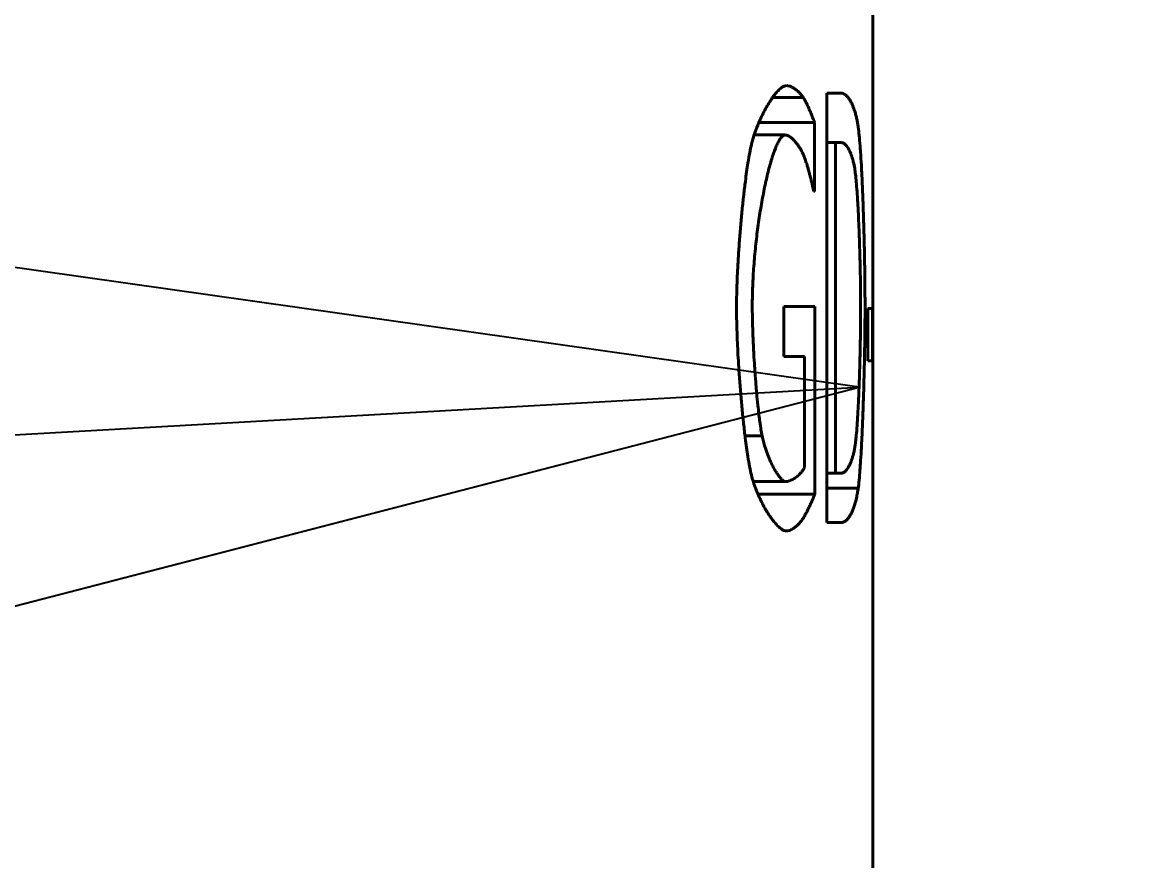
# Model space of a CAD drawing. Header units: millimetres. Extents: x 0 to 51860, y 0 to 5940.
# Drawn here: x 2555.67 to 2571.18, y 1726.74 to 1738.46 of the extents above; entities that cross this region are included whole.
import ezdxf

# ---------------------------------------------------------------- set-up
doc = ezdxf.new("R2010")
doc.units = ezdxf.units.MM
doc.header["$LTSCALE"] = 10
for name, color, linetype, lineweight in [('가시적인 것(ISO)', 3, 'Continuous', 40), ('기호(ISO)', 5, 'Continuous', 25), ('치수(ISO)', 2, 'Continuous', 25)]:
    doc.layers.add(name, color=color, linetype=linetype, lineweight=lineweight)
doc.styles.add('치수 텍스트_PSTEK_POSCO', font='isocp.shx')
doc.dimstyles.new('치수_PSTEK_POSCO', dxfattribs={"dimscale": 10, "dimtxt": 3.5, "dimasz": 2.5, "dimexe": 2, "dimexo": 2.5, "dimgap": 1, "dimtad": 1, "dimrnd": 1e-08, "dimdsep": 46, "dimtxsty": '치수 텍스트_PSTEK_POSCO', "dimcen": 0.09, "dimdle": 10, "dimclrd": 7, "dimclre": 7, "dimclrt": 2, "dimadec": 1, "dimazin": 2, "dimtfac": 1, "dimtmove": 0, "dimatfit": 3, "dimfxl": 0, "dimtolj": 1, "dimlwd": -1, "dimlwe": -1, "dimarcsym": 0})

# ---------------------------------------------------------------- blocks, each defined once
blk = doc.blocks.new('품번기호6')
at = {"layer": '기호(ISO)', "color": 7}
for p, q in [((256.736, 173.3354), (254.2118, 173.694)), ((254.2399, 173.1948), (256.736, 173.3354)), ((254.268, 172.6956), (256.736, 173.3354))]:
    blk.add_line(p, q, dxfattribs=at)
at = {"layer": '기호(ISO)', "color": 7, "flags": 128}
blk.add_lwpolyline([(254.2681, 172.6956), (256.736, 173.3354)], dxfattribs=at)
at = {"layer": '기호(ISO)', "color": 7}
blk.add_solid([(254.2681, 172.6956), (256.736, 173.3354), (254.2118, 173.694), (254.2681, 172.6956)], dxfattribs=at)
blk = doc.blocks.new('*D38')
at = {"layer": 'Defpoints', "color": 0}
for p in [(3319.031, 1812.006), (2349.031, 1803.006), (3319.031, 1569.51)]:
    blk.add_point(p, dxfattribs=at)
at = {"layer": '치수(ISO)', "color": 7}
for p, q in [((3319.031, 1787.006), (3319.031, 1549.51)), ((2349.031, 1778.006), (2349.031, 1549.51)), ((2374.031, 1569.51), (3294.031, 1569.51))]:
    blk.add_line(p, q, dxfattribs=at)
for points in [[(2374.031, 1573.677), (2374.031, 1565.344), (2349.031, 1569.51)], [(3294.031, 1573.677), (3294.031, 1565.344), (3319.031, 1569.51)]]:
    blk.add_solid(points, dxfattribs=at)
at = {"layer": '치수(ISO)', "color": 2, "insert": (2801.792, 1597.01), "char_height": 35, "attachment_point": 4, "style": '치수 텍스트_PSTEK_POSCO'}
blk.add_mtext('\\A1;970', dxfattribs=at)

msp = doc.modelspace()

# ---------------------------------------------------------------- linework, layer by layer
at = {"layer": '가시적인 것(ISO)'}
for p, q in [((2567.5511, 1726.11), (2567.5511, 1745.7463)), ((2567.1108, 1737.4635), (2566.912, 1737.4635)), ((2566.912, 1731.4635), (2566.912, 1737.4635)), ((2566.1533, 1737.4052), (2566.5791, 1737.4052)), ((2565.9608, 1737.0551), (2566.7386, 1737.0551)), ((2566.7386, 1737.0551), (2566.7386, 1736.0924)), ((2565.8946, 1736.8801), (2566.329, 1736.8801)), ((2566.912, 1736.7731), (2567.0325, 1736.7731)), ((2567.0325, 1736.7731), (2567.1159, 1736.7731)), ((2567.0325, 1736.7731), (2567.0325, 1732.154)), ((2566.7263, 1736.0924), (2566.7386, 1736.0924)), ((2566.7429, 1734.483), (2566.3076, 1734.483)), ((2566.3076, 1733.7828), (2566.3076, 1734.483)), ((2566.7429, 1734.483), (2566.7429, 1731.8622)), ((2567.5495, 1734.4538), (2567.4801, 1734.4538)), ((2567.4801, 1733.7245), (2567.4801, 1734.4538)), ((2567.5495, 1734.4538), (2567.5495, 1733.7245)), ((2566.3076, 1733.7828), (2566.5962, 1733.7828)), ((2566.5962, 1732.2318), (2566.5962, 1733.7828)), ((2567.4801, 1733.7245), (2567.5495, 1733.7245)), ((2565.7675, 1732.6742), (2566.0067, 1732.6742)), ((2565.8821, 1732.0373), (2566.3418, 1732.0373)), ((2566.912, 1732.154), (2567.0325, 1732.154)), ((2567.1159, 1732.154), (2567.0325, 1732.154)), ((2565.947, 1731.8622), (2566.7429, 1731.8622)), ((2566.912, 1731.9449), (2567.3481, 1731.9449)), ((2566.912, 1731.4635), (2567.1127, 1731.4635))]:
    msp.add_line(p, q, dxfattribs=at)
for points, knots in [([(2565.8574, 1736.7488), (2565.8653, 1736.7816), (2565.8743, 1736.8147), (2565.8844, 1736.8477), (2565.8945, 1736.8807), (2565.9056, 1736.9137), (2565.9176, 1736.9464), (2565.9355, 1736.9955), (2565.9554, 1737.0438), (2565.9765, 1737.0906), (2565.9835, 1737.1062), (2565.9907, 1737.1216), (2565.9979, 1737.1369), (2566.0125, 1737.1673), (2566.0275, 1737.1969), (2566.0428, 1737.2254), (2566.0504, 1737.2397), (2566.0582, 1737.2536), (2566.0659, 1737.2673), (2566.0814, 1737.2946), (2566.0971, 1737.3207), (2566.1129, 1737.3453), (2566.1207, 1737.3576), (2566.1286, 1737.3696), (2566.1365, 1737.3811), (2566.1522, 1737.4041), (2566.1678, 1737.4255), (2566.1832, 1737.445), (2566.1909, 1737.4547), (2566.1986, 1737.464), (2566.2062, 1737.4728), (2566.2214, 1737.4903), (2566.2363, 1737.5058), (2566.2507, 1737.519), (2566.2579, 1737.5256), (2566.2651, 1737.5316), (2566.2721, 1737.537), (2566.2861, 1737.5478), (2566.2996, 1737.5562), (2566.3125, 1737.5619), (2566.3254, 1737.5675), (2566.3376, 1737.5705), (2566.3492, 1737.5705)], [0, 0, 0, 0, 0.0833333, 0.0833333, 0.0833333, 0.1666667, 0.1666667, 0.1666667, 0.2916667, 0.2916667, 0.2916667, 0.3333333, 0.3333333, 0.3333333, 0.4166667, 0.4166667, 0.4166667, 0.4583333, 0.4583333, 0.4583333, 0.5416667, 0.5416667, 0.5416667, 0.5833333, 0.5833333, 0.5833333, 0.6666667, 0.6666667, 0.6666667, 0.7083333, 0.7083333, 0.7083333, 0.7916667, 0.7916667, 0.7916667, 0.8333333, 0.8333333, 0.8333333, 0.9166667, 0.9166667, 0.9166667, 1, 1, 1, 1]), ([(2566.3492, 1737.5705), (2566.3603, 1737.5705), (2566.3728, 1737.5681), (2566.3861, 1737.5637), (2566.3894, 1737.5626), (2566.3928, 1737.5613), (2566.3963, 1737.56), (2566.4031, 1737.5573), (2566.4101, 1737.5541), (2566.4172, 1737.5506), (2566.4208, 1737.5488), (2566.4244, 1737.5469), (2566.428, 1737.5449), (2566.4352, 1737.541), (2566.4424, 1737.5366), (2566.4497, 1737.532), (2566.4533, 1737.5296), (2566.4569, 1737.5272), (2566.4605, 1737.5247), (2566.4677, 1737.5197), (2566.4749, 1737.5144), (2566.482, 1737.5089), (2566.4855, 1737.5062), (2566.489, 1737.5033), (2566.4925, 1737.5005), (2566.4995, 1737.4947), (2566.5063, 1737.4887), (2566.5129, 1737.4826), (2566.5162, 1737.4796), (2566.5195, 1737.4765), (2566.5227, 1737.4733), (2566.5323, 1737.4639), (2566.5414, 1737.4542), (2566.5498, 1737.4444), (2566.561, 1737.4314), (2566.5709, 1737.4182), (2566.5791, 1737.4052)], [0, 0, 0, 0, 0.1666667, 0.1666667, 0.1666667, 0.2083333, 0.2083333, 0.2083333, 0.2916667, 0.2916667, 0.2916667, 0.3333333, 0.3333333, 0.3333333, 0.4166667, 0.4166667, 0.4166667, 0.4583333, 0.4583333, 0.4583333, 0.5416667, 0.5416667, 0.5416667, 0.5833333, 0.5833333, 0.5833333, 0.6666667, 0.6666667, 0.6666667, 0.7083333, 0.7083333, 0.7083333, 0.8333333, 0.8333333, 0.8333333, 1, 1, 1, 1]), ([(2567.1108, 1737.4635), (2567.1201, 1737.4635), (2567.1294, 1737.4618), (2567.1385, 1737.4584), (2567.1477, 1737.4551), (2567.1568, 1737.4501), (2567.1657, 1737.4438), (2567.1701, 1737.4406), (2567.1745, 1737.437), (2567.1789, 1737.4332), (2567.1876, 1737.4254), (2567.1962, 1737.4163), (2567.2045, 1737.406), (2567.2086, 1737.4009), (2567.2127, 1737.3954), (2567.2168, 1737.3897), (2567.2248, 1737.3783), (2567.2327, 1737.3657), (2567.2402, 1737.3523), (2567.244, 1737.3455), (2567.2477, 1737.3385), (2567.2513, 1737.3313), (2567.2586, 1737.317), (2567.2655, 1737.3017), (2567.2721, 1737.2858), (2567.2821, 1737.2619), (2567.2913, 1737.2365), (2567.2997, 1737.21), (2567.3025, 1737.2012), (2567.3052, 1737.1922), (2567.3078, 1737.1832), (2567.3131, 1737.1651), (2567.3179, 1737.1467), (2567.3224, 1737.1281), (2567.3247, 1737.1188), (2567.3269, 1737.1094), (2567.3289, 1737.1), (2567.333, 1737.0812), (2567.3368, 1737.0623), (2567.3401, 1737.0434), (2567.3435, 1737.0245), (2567.3464, 1737.0057), (2567.349, 1736.987)], [0, 0, 0, 0, 0.0833333, 0.0833333, 0.0833333, 0.1666667, 0.1666667, 0.1666667, 0.2083333, 0.2083333, 0.2083333, 0.2916667, 0.2916667, 0.2916667, 0.3333333, 0.3333333, 0.3333333, 0.4166667, 0.4166667, 0.4166667, 0.4583333, 0.4583333, 0.4583333, 0.5416667, 0.5416667, 0.5416667, 0.6666667, 0.6666667, 0.6666667, 0.7083333, 0.7083333, 0.7083333, 0.7916667, 0.7916667, 0.7916667, 0.8333333, 0.8333333, 0.8333333, 0.9166667, 0.9166667, 0.9166667, 1, 1, 1, 1]), ([(2566.5791, 1737.4052), (2566.5858, 1737.3955), (2566.594, 1737.3814), (2566.6031, 1737.3644), (2566.6054, 1737.3601), (2566.6078, 1737.3557), (2566.6102, 1737.3511), (2566.615, 1737.3419), (2566.6199, 1737.332), (2566.625, 1737.3217), (2566.6276, 1737.3165), (2566.6302, 1737.3112), (2566.6328, 1737.3058), (2566.638, 1737.295), (2566.6432, 1737.2838), (2566.6485, 1737.2723), (2566.6512, 1737.2666), (2566.6538, 1737.2608), (2566.6565, 1737.255), (2566.6618, 1737.2434), (2566.667, 1737.2316), (2566.6722, 1737.2198), (2566.6748, 1737.2139), (2566.6773, 1737.208), (2566.6799, 1737.2022), (2566.6849, 1737.1904), (2566.6899, 1737.1788), (2566.6946, 1737.1675), (2566.697, 1737.1618), (2566.6993, 1737.1562), (2566.7016, 1737.1507), (2566.7084, 1737.1341), (2566.7147, 1737.1184), (2566.7204, 1737.104), (2566.7278, 1737.0848), (2566.7341, 1737.0681), (2566.7386, 1737.0551)], [0, 0, 0, 0, 0.1666667, 0.1666667, 0.1666667, 0.2083333, 0.2083333, 0.2083333, 0.2916667, 0.2916667, 0.2916667, 0.3333333, 0.3333333, 0.3333333, 0.4166667, 0.4166667, 0.4166667, 0.4583333, 0.4583333, 0.4583333, 0.5416667, 0.5416667, 0.5416667, 0.5833333, 0.5833333, 0.5833333, 0.6666667, 0.6666667, 0.6666667, 0.7083333, 0.7083333, 0.7083333, 0.8333333, 0.8333333, 0.8333333, 1, 1, 1, 1]), ([(2567.349, 1736.987), (2567.3533, 1736.955), (2567.3576, 1736.9169), (2567.3618, 1736.8733), (2567.366, 1736.8298), (2567.3702, 1736.7808), (2567.3742, 1736.7272), (2567.3762, 1736.7003), (2567.3782, 1736.6724), (2567.3802, 1736.6433), (2567.3841, 1736.5852), (2567.3879, 1736.5228), (2567.3916, 1736.4568), (2567.3934, 1736.4238), (2567.3952, 1736.39), (2567.397, 1736.3553), (2567.4005, 1736.286), (2567.4039, 1736.2135), (2567.4071, 1736.1385), (2567.4087, 1736.101), (2567.4102, 1736.0629), (2567.4117, 1736.0243), (2567.4147, 1735.9471), (2567.4176, 1735.8678), (2567.4202, 1735.7872), (2567.4215, 1735.7468), (2567.4228, 1735.7062), (2567.424, 1735.6653), (2567.4264, 1735.5835), (2567.4286, 1735.5008), (2567.4307, 1735.4178), (2567.4317, 1735.3763), (2567.4326, 1735.3348), (2567.4335, 1735.2933), (2567.4353, 1735.2102), (2567.4368, 1735.1274), (2567.4381, 1735.0454), (2567.4388, 1735.0044), (2567.4394, 1734.9636), (2567.4399, 1734.9232), (2567.441, 1734.8423), (2567.4418, 1734.7626), (2567.4424, 1734.6849), (2567.4429, 1734.6073), (2567.4432, 1734.5316), (2567.4432, 1734.4587)], [0, 0, 0, 0, 0.0833333, 0.0833333, 0.0833333, 0.1666667, 0.1666667, 0.1666667, 0.2083333, 0.2083333, 0.2083333, 0.2916667, 0.2916667, 0.2916667, 0.3333333, 0.3333333, 0.3333333, 0.4166667, 0.4166667, 0.4166667, 0.4583333, 0.4583333, 0.4583333, 0.5416667, 0.5416667, 0.5416667, 0.5833333, 0.5833333, 0.5833333, 0.6666667, 0.6666667, 0.6666667, 0.7083333, 0.7083333, 0.7083333, 0.7916667, 0.7916667, 0.7916667, 0.8333333, 0.8333333, 0.8333333, 0.9166667, 0.9166667, 0.9166667, 1, 1, 1, 1]), ([(2566.329, 1736.8801), (2566.3211, 1736.8801), (2566.3131, 1736.8778), (2566.305, 1736.8734), (2566.2969, 1736.869), (2566.2886, 1736.8624), (2566.2803, 1736.8538), (2566.2638, 1736.8366), (2566.2469, 1736.8112), (2566.2298, 1736.7785), (2566.2213, 1736.7622), (2566.2127, 1736.744), (2566.2042, 1736.7242), (2566.187, 1736.6844), (2566.1698, 1736.6378), (2566.1527, 1736.5853), (2566.1441, 1736.559), (2566.1356, 1736.5312), (2566.1271, 1736.5021), (2566.1102, 1736.4438), (2566.0935, 1736.3799), (2566.0772, 1736.3115), (2566.069, 1736.2772), (2566.0609, 1736.2418), (2566.053, 1736.2054), (2566.0372, 1736.1325), (2566.0218, 1736.0554), (2566.0072, 1735.975), (2565.9999, 1735.9347), (2565.9928, 1735.8937), (2565.9859, 1735.8519), (2565.9721, 1735.7684), (2565.9591, 1735.682), (2565.9471, 1735.5936), (2565.9412, 1735.5493), (2565.9355, 1735.5046), (2565.93, 1735.4595), (2565.9192, 1735.3693), (2565.9096, 1735.2776), (2565.9013, 1735.1851), (2565.8972, 1735.1389), (2565.8934, 1735.0925), (2565.89, 1735.046), (2565.8831, 1734.9531), (2565.8778, 1734.86), (2565.8742, 1734.7675), (2565.8706, 1734.6749), (2565.8687, 1734.5831), (2565.8687, 1734.4927)], [0, 0, 0, 0, 0.0416667, 0.0416667, 0.0416667, 0.0833333, 0.0833333, 0.0833333, 0.1666667, 0.1666667, 0.1666667, 0.2083333, 0.2083333, 0.2083333, 0.2916667, 0.2916667, 0.2916667, 0.3333333, 0.3333333, 0.3333333, 0.4166667, 0.4166667, 0.4166667, 0.4583333, 0.4583333, 0.4583333, 0.5416667, 0.5416667, 0.5416667, 0.5833333, 0.5833333, 0.5833333, 0.6666667, 0.6666667, 0.6666667, 0.7083333, 0.7083333, 0.7083333, 0.7916667, 0.7916667, 0.7916667, 0.8333333, 0.8333333, 0.8333333, 0.9166667, 0.9166667, 0.9166667, 1, 1, 1, 1]), ([(2566.5839, 1736.5981), (2566.576, 1736.6183), (2566.5659, 1736.6397), (2566.5543, 1736.6612), (2566.5514, 1736.6665), (2566.5483, 1736.6719), (2566.5452, 1736.6773), (2566.539, 1736.6881), (2566.5324, 1736.6988), (2566.5255, 1736.7094), (2566.5221, 1736.7147), (2566.5186, 1736.72), (2566.515, 1736.7252), (2566.5078, 1736.7356), (2566.5003, 1736.7459), (2566.4927, 1736.7558), (2566.4888, 1736.7608), (2566.485, 1736.7657), (2566.481, 1736.7705), (2566.4732, 1736.7801), (2566.4652, 1736.7894), (2566.4571, 1736.7981), (2566.4531, 1736.8025), (2566.449, 1736.8068), (2566.4449, 1736.8109), (2566.4368, 1736.8192), (2566.4285, 1736.8269), (2566.4204, 1736.834), (2566.4163, 1736.8375), (2566.4122, 1736.8409), (2566.4081, 1736.8441), (2566.4, 1736.8505), (2566.3919, 1736.8561), (2566.384, 1736.861), (2566.38, 1736.8634), (2566.3761, 1736.8656), (2566.3723, 1736.8676), (2566.3645, 1736.8716), (2566.357, 1736.8747), (2566.3498, 1736.8768), (2566.3425, 1736.879), (2566.3356, 1736.8801), (2566.329, 1736.8801)], [0, 0, 0, 0, 0.1666667, 0.1666667, 0.1666667, 0.2083333, 0.2083333, 0.2083333, 0.2916667, 0.2916667, 0.2916667, 0.3333333, 0.3333333, 0.3333333, 0.4166667, 0.4166667, 0.4166667, 0.4583333, 0.4583333, 0.4583333, 0.5416667, 0.5416667, 0.5416667, 0.5833333, 0.5833333, 0.5833333, 0.6666667, 0.6666667, 0.6666667, 0.7083333, 0.7083333, 0.7083333, 0.7916667, 0.7916667, 0.7916667, 0.8333333, 0.8333333, 0.8333333, 0.9166667, 0.9166667, 0.9166667, 1, 1, 1, 1]), ([(2565.6487, 1734.4684), (2565.6487, 1734.5288), (2565.6503, 1734.6554), (2565.6557, 1734.825), (2565.6635, 1735.0006), (2565.6716, 1735.1448), (2565.6836, 1735.3273), (2565.6946, 1735.474), (2565.7099, 1735.6558), (2565.7233, 1735.799), (2565.7411, 1735.9725), (2565.7562, 1736.1061), (2565.7796, 1736.2954), (2565.8121, 1736.5257), (2565.8412, 1736.6807), (2565.8574, 1736.7488)], [0, 0, 0, 0, 0.0833333, 0.1666667, 0.2083333, 0.2916667, 0.3333333, 0.4166667, 0.4583333, 0.5416667, 0.5833333, 0.6666667, 0.7083333, 0.8333333, 1, 1, 1, 1]), ([(2567.2992, 1736.4133), (2567.2939, 1736.4449), (2567.2873, 1736.476), (2567.2797, 1736.5058), (2567.2778, 1736.5132), (2567.2759, 1736.5206), (2567.2738, 1736.5279), (2567.2698, 1736.5425), (2567.2655, 1736.5567), (2567.2609, 1736.5705), (2567.2587, 1736.5774), (2567.2564, 1736.5842), (2567.254, 1736.5909), (2567.2492, 1736.6042), (2567.2443, 1736.617), (2567.2391, 1736.6293), (2567.2366, 1736.6354), (2567.234, 1736.6414), (2567.2313, 1736.6473), (2567.226, 1736.6589), (2567.2205, 1736.67), (2567.2148, 1736.6804), (2567.212, 1736.6855), (2567.2092, 1736.6905), (2567.2063, 1736.6954), (2567.2005, 1736.705), (2567.1946, 1736.7139), (2567.1887, 1736.722), (2567.1857, 1736.726), (2567.1827, 1736.7298), (2567.1797, 1736.7334), (2567.1736, 1736.7406), (2567.1675, 1736.7469), (2567.1614, 1736.7523), (2567.1583, 1736.755), (2567.1553, 1736.7574), (2567.1522, 1736.7596), (2567.1461, 1736.764), (2567.14, 1736.7674), (2567.1339, 1736.7696), (2567.1278, 1736.7719), (2567.1218, 1736.7731), (2567.1159, 1736.7731)], [0, 0, 0, 0, 0.1666667, 0.1666667, 0.1666667, 0.2083333, 0.2083333, 0.2083333, 0.2916667, 0.2916667, 0.2916667, 0.3333333, 0.3333333, 0.3333333, 0.4166667, 0.4166667, 0.4166667, 0.4583333, 0.4583333, 0.4583333, 0.5416667, 0.5416667, 0.5416667, 0.5833333, 0.5833333, 0.5833333, 0.6666667, 0.6666667, 0.6666667, 0.7083333, 0.7083333, 0.7083333, 0.7916667, 0.7916667, 0.7916667, 0.8333333, 0.8333333, 0.8333333, 0.9166667, 0.9166667, 0.9166667, 1, 1, 1, 1]), ([(2566.7263, 1736.0924), (2566.7218, 1736.1143), (2566.7164, 1736.1391), (2566.7103, 1736.166), (2566.7088, 1736.1727), (2566.7073, 1736.1795), (2566.7056, 1736.1865), (2566.7024, 1736.2004), (2566.699, 1736.2147), (2566.6955, 1736.2294), (2566.6937, 1736.2367), (2566.6919, 1736.2441), (2566.6901, 1736.2516), (2566.6864, 1736.2665), (2566.6826, 1736.2817), (2566.6786, 1736.2971), (2566.6767, 1736.3047), (2566.6746, 1736.3125), (2566.6726, 1736.3202), (2566.6685, 1736.3356), (2566.6644, 1736.3512), (2566.6601, 1736.3666), (2566.6579, 1736.3744), (2566.6558, 1736.3821), (2566.6536, 1736.3898), (2566.6492, 1736.4052), (2566.6447, 1736.4205), (2566.6402, 1736.4356), (2566.6379, 1736.4432), (2566.6357, 1736.4506), (2566.6334, 1736.4581), (2566.6265, 1736.4803), (2566.6195, 1736.5019), (2566.6124, 1736.5224), (2566.6029, 1736.5498), (2566.5934, 1736.5754), (2566.5839, 1736.5981)], [0, 0, 0, 0, 0.1666667, 0.1666667, 0.1666667, 0.2083333, 0.2083333, 0.2083333, 0.2916667, 0.2916667, 0.2916667, 0.3333333, 0.3333333, 0.3333333, 0.4166667, 0.4166667, 0.4166667, 0.4583333, 0.4583333, 0.4583333, 0.5416667, 0.5416667, 0.5416667, 0.5833333, 0.5833333, 0.5833333, 0.6666667, 0.6666667, 0.6666667, 0.7083333, 0.7083333, 0.7083333, 0.8333333, 0.8333333, 0.8333333, 1, 1, 1, 1]), ([(2567.3819, 1734.4684), (2567.3819, 1734.5259), (2567.3817, 1734.5855), (2567.3812, 1734.6464), (2567.3807, 1734.7074), (2567.3799, 1734.7697), (2567.379, 1734.833), (2567.3775, 1734.9278), (2567.3756, 1735.0245), (2567.3732, 1735.1213), (2567.3724, 1735.1535), (2567.3715, 1735.1857), (2567.3707, 1735.2179), (2567.3689, 1735.2822), (2567.3669, 1735.3463), (2567.3647, 1735.4095), (2567.3637, 1735.441), (2567.3625, 1735.4724), (2567.3614, 1735.5035), (2567.359, 1735.5657), (2567.3565, 1735.6267), (2567.3539, 1735.686), (2567.3526, 1735.7157), (2567.3512, 1735.7449), (2567.3498, 1735.7736), (2567.347, 1735.831), (2567.3441, 1735.8865), (2567.341, 1735.9393), (2567.3394, 1735.9657), (2567.3379, 1735.9915), (2567.3363, 1736.0166), (2567.3331, 1736.0667), (2567.3298, 1736.114), (2567.3263, 1736.1578), (2567.3246, 1736.1798), (2567.3229, 1736.2008), (2567.3211, 1736.2209), (2567.3176, 1736.2612), (2567.314, 1736.2977), (2567.3104, 1736.33), (2567.3067, 1736.3622), (2567.303, 1736.3902), (2567.2992, 1736.4133)], [0, 0, 0, 0, 0.0833333, 0.0833333, 0.0833333, 0.1666667, 0.1666667, 0.1666667, 0.2916667, 0.2916667, 0.2916667, 0.3333333, 0.3333333, 0.3333333, 0.4166667, 0.4166667, 0.4166667, 0.4583333, 0.4583333, 0.4583333, 0.5416667, 0.5416667, 0.5416667, 0.5833333, 0.5833333, 0.5833333, 0.6666667, 0.6666667, 0.6666667, 0.7083333, 0.7083333, 0.7083333, 0.7916667, 0.7916667, 0.7916667, 0.8333333, 0.8333333, 0.8333333, 0.9166667, 0.9166667, 0.9166667, 1, 1, 1, 1]), ([(2565.8687, 1734.4927), (2565.8687, 1734.4425), (2565.8692, 1734.3901), (2565.8701, 1734.3362), (2565.8711, 1734.2823), (2565.8725, 1734.2268), (2565.8743, 1734.1703), (2565.8771, 1734.0855), (2565.8808, 1733.9983), (2565.8852, 1733.9104), (2565.8867, 1733.8811), (2565.8883, 1733.8518), (2565.8899, 1733.8224), (2565.8932, 1733.7637), (2565.8968, 1733.705), (2565.9007, 1733.6468), (2565.9026, 1733.6177), (2565.9047, 1733.5887), (2565.9067, 1733.5599), (2565.9109, 1733.5022), (2565.9153, 1733.4454), (2565.9199, 1733.3898), (2565.9222, 1733.362), (2565.9245, 1733.3345), (2565.9269, 1733.3074), (2565.9317, 1733.2533), (2565.9367, 1733.2006), (2565.9418, 1733.15), (2565.9443, 1733.1247), (2565.9469, 1733.0999), (2565.9495, 1733.0757), (2565.9548, 1733.0273), (2565.9601, 1732.9812), (2565.9655, 1732.9379), (2565.9682, 1732.9162), (2565.971, 1732.8953), (2565.9737, 1732.8751), (2565.9792, 1732.8348), (2565.9847, 1732.7975), (2565.9902, 1732.7639), (2565.9957, 1732.7302), (2566.0012, 1732.7002), (2566.0067, 1732.6742)], [0, 0, 0, 0, 0.0833333, 0.0833333, 0.0833333, 0.1666667, 0.1666667, 0.1666667, 0.2916667, 0.2916667, 0.2916667, 0.3333333, 0.3333333, 0.3333333, 0.4166667, 0.4166667, 0.4166667, 0.4583333, 0.4583333, 0.4583333, 0.5416667, 0.5416667, 0.5416667, 0.5833333, 0.5833333, 0.5833333, 0.6666667, 0.6666667, 0.6666667, 0.7083333, 0.7083333, 0.7083333, 0.7916667, 0.7916667, 0.7916667, 0.8333333, 0.8333333, 0.8333333, 0.9166667, 0.9166667, 0.9166667, 1, 1, 1, 1]), ([(2565.8562, 1732.1297), (2565.848, 1732.1629), (2565.8398, 1732.2015), (2565.8316, 1732.2449), (2565.8234, 1732.2882), (2565.8152, 1732.3363), (2565.807, 1732.3883), (2565.7947, 1732.4664), (2565.7826, 1732.5536), (2565.7708, 1732.6475), (2565.7669, 1732.6788), (2565.763, 1732.7109), (2565.7592, 1732.7436), (2565.7515, 1732.809), (2565.744, 1732.877), (2565.7368, 1732.9471), (2565.7332, 1732.9821), (2565.7297, 1733.0176), (2565.7262, 1733.0535), (2565.7193, 1733.1253), (2565.7126, 1733.1987), (2565.7064, 1733.273), (2565.7032, 1733.3102), (2565.7002, 1733.3476), (2565.6973, 1733.3851), (2565.6914, 1733.4602), (2565.6859, 1733.5358), (2565.6809, 1733.6114), (2565.6784, 1733.6492), (2565.6761, 1733.6869), (2565.6738, 1733.7245), (2565.6671, 1733.8374), (2565.6615, 1733.9493), (2565.6574, 1734.0578), (2565.6518, 1734.2025), (2565.6487, 1734.3412), (2565.6487, 1734.4684)], [0, 0, 0, 0, 0.0833333, 0.0833333, 0.0833333, 0.1666667, 0.1666667, 0.1666667, 0.2916667, 0.2916667, 0.2916667, 0.3333333, 0.3333333, 0.3333333, 0.4166667, 0.4166667, 0.4166667, 0.4583333, 0.4583333, 0.4583333, 0.5416667, 0.5416667, 0.5416667, 0.5833333, 0.5833333, 0.5833333, 0.6666667, 0.6666667, 0.6666667, 0.7083333, 0.7083333, 0.7083333, 0.8333333, 0.8333333, 0.8333333, 1, 1, 1, 1]), ([(2567.3064, 1732.5527), (2567.3099, 1732.5762), (2567.3133, 1732.6042), (2567.3166, 1732.6362), (2567.32, 1732.6683), (2567.3232, 1732.7043), (2567.3264, 1732.7439), (2567.3312, 1732.8032), (2567.3358, 1732.8704), (2567.3402, 1732.9438), (2567.3417, 1732.9682), (2567.3431, 1732.9933), (2567.3445, 1733.0191), (2567.3473, 1733.0706), (2567.35, 1733.1246), (2567.3526, 1733.1805), (2567.3538, 1733.2085), (2567.3551, 1733.237), (2567.3563, 1733.2658), (2567.3587, 1733.3236), (2567.361, 1733.3831), (2567.3631, 1733.4438), (2567.3642, 1733.4741), (2567.3652, 1733.5048), (2567.3662, 1733.5357), (2567.3682, 1733.5974), (2567.37, 1733.6601), (2567.3716, 1733.7232), (2567.3724, 1733.7548), (2567.3732, 1733.7864), (2567.3739, 1733.8182), (2567.3761, 1733.9133), (2567.3779, 1734.0088), (2567.3792, 1734.103), (2567.381, 1734.2285), (2567.3819, 1734.3517), (2567.3819, 1734.4684)], [0, 0, 0, 0, 0.0833333, 0.0833333, 0.0833333, 0.1666667, 0.1666667, 0.1666667, 0.2916667, 0.2916667, 0.2916667, 0.3333333, 0.3333333, 0.3333333, 0.4166667, 0.4166667, 0.4166667, 0.4583333, 0.4583333, 0.4583333, 0.5416667, 0.5416667, 0.5416667, 0.5833333, 0.5833333, 0.5833333, 0.6666667, 0.6666667, 0.6666667, 0.7083333, 0.7083333, 0.7083333, 0.8333333, 0.8333333, 0.8333333, 1, 1, 1, 1]), ([(2567.4432, 1734.4587), (2567.4432, 1734.3902), (2567.4429, 1734.3182), (2567.4423, 1734.2437), (2567.4418, 1734.1691), (2567.4409, 1734.0918), (2567.4398, 1734.0128), (2567.4392, 1733.9733), (2567.4386, 1733.9333), (2567.4379, 1733.893), (2567.4366, 1733.8124), (2567.435, 1733.7304), (2567.4331, 1733.6479), (2567.4322, 1733.6067), (2567.4312, 1733.5653), (2567.4302, 1733.5239), (2567.4281, 1733.441), (2567.4258, 1733.3581), (2567.4233, 1733.2759), (2567.4221, 1733.2347), (2567.4208, 1733.1938), (2567.4194, 1733.1532), (2567.4167, 1733.0719), (2567.4138, 1732.9918), (2567.4107, 1732.9136), (2567.4092, 1732.8745), (2567.4076, 1732.836), (2567.406, 1732.798), (2567.4027, 1732.7221), (2567.3993, 1732.6485), (2567.3958, 1732.5782), (2567.394, 1732.5431), (2567.3922, 1732.5088), (2567.3903, 1732.4754), (2567.3866, 1732.4086), (2567.3828, 1732.3454), (2567.3788, 1732.2868), (2567.3769, 1732.2575), (2567.3749, 1732.2293), (2567.3729, 1732.2023), (2567.3689, 1732.1484), (2567.3648, 1732.0995), (2567.3606, 1732.0563), (2567.3565, 1732.0131), (2567.3523, 1731.9757), (2567.3481, 1731.9449)], [0, 0, 0, 0, 0.0833333, 0.0833333, 0.0833333, 0.1666667, 0.1666667, 0.1666667, 0.2083333, 0.2083333, 0.2083333, 0.2916667, 0.2916667, 0.2916667, 0.3333333, 0.3333333, 0.3333333, 0.4166667, 0.4166667, 0.4166667, 0.4583333, 0.4583333, 0.4583333, 0.5416667, 0.5416667, 0.5416667, 0.5833333, 0.5833333, 0.5833333, 0.6666667, 0.6666667, 0.6666667, 0.7083333, 0.7083333, 0.7083333, 0.7916667, 0.7916667, 0.7916667, 0.8333333, 0.8333333, 0.8333333, 0.9166667, 0.9166667, 0.9166667, 1, 1, 1, 1]), ([(2566.0067, 1732.6742), (2566.012, 1732.6483), (2566.0181, 1732.6223), (2566.0248, 1732.5963), (2566.0316, 1732.5704), (2566.039, 1732.5446), (2566.047, 1732.519), (2566.0589, 1732.4807), (2566.0721, 1732.443), (2566.0862, 1732.4067), (2566.0909, 1732.3946), (2566.0957, 1732.3826), (2566.1005, 1732.3708), (2566.1103, 1732.3472), (2566.1203, 1732.3243), (2566.1306, 1732.3023), (2566.1357, 1732.2913), (2566.1409, 1732.2805), (2566.1461, 1732.2699), (2566.1566, 1732.2488), (2566.1672, 1732.2287), (2566.1778, 1732.2098), (2566.1831, 1732.2003), (2566.1885, 1732.1912), (2566.1938, 1732.1823), (2566.2045, 1732.1646), (2566.2151, 1732.1482), (2566.2257, 1732.1333), (2566.231, 1732.1258), (2566.2362, 1732.1187), (2566.2415, 1732.112), (2566.2519, 1732.0986), (2566.2622, 1732.0867), (2566.2723, 1732.0766), (2566.2773, 1732.0716), (2566.2823, 1732.067), (2566.2871, 1732.0629), (2566.2969, 1732.0546), (2566.3064, 1732.0482), (2566.3156, 1732.0439), (2566.3247, 1732.0395), (2566.3335, 1732.0373), (2566.3418, 1732.0373)], [0, 0, 0, 0, 0.0833333, 0.0833333, 0.0833333, 0.1666667, 0.1666667, 0.1666667, 0.2916667, 0.2916667, 0.2916667, 0.3333333, 0.3333333, 0.3333333, 0.4166667, 0.4166667, 0.4166667, 0.4583333, 0.4583333, 0.4583333, 0.5416667, 0.5416667, 0.5416667, 0.5833333, 0.5833333, 0.5833333, 0.6666667, 0.6666667, 0.6666667, 0.7083333, 0.7083333, 0.7083333, 0.7916667, 0.7916667, 0.7916667, 0.8333333, 0.8333333, 0.8333333, 0.9166667, 0.9166667, 0.9166667, 1, 1, 1, 1]), ([(2567.1159, 1732.154), (2567.1217, 1732.154), (2567.1277, 1732.1552), (2567.1338, 1732.1575), (2567.1399, 1732.1598), (2567.1461, 1732.1632), (2567.1524, 1732.1676), (2567.1618, 1732.1743), (2567.1714, 1732.1834), (2567.1809, 1732.1946), (2567.184, 1732.1984), (2567.1872, 1732.2023), (2567.1903, 1732.2066), (2567.1966, 1732.215), (2567.2028, 1732.2243), (2567.2088, 1732.2345), (2567.2119, 1732.2396), (2567.2149, 1732.2449), (2567.2179, 1732.2505), (2567.2238, 1732.2615), (2567.2297, 1732.2734), (2567.2353, 1732.286), (2567.2381, 1732.2923), (2567.2409, 1732.2988), (2567.2436, 1732.3055), (2567.2491, 1732.3189), (2567.2543, 1732.333), (2567.2594, 1732.3477), (2567.2619, 1732.3551), (2567.2643, 1732.3627), (2567.2667, 1732.3704), (2567.2715, 1732.3858), (2567.276, 1732.4018), (2567.2803, 1732.4185), (2567.2824, 1732.4268), (2567.2845, 1732.4352), (2567.2864, 1732.4438), (2567.2904, 1732.461), (2567.2941, 1732.4787), (2567.2974, 1732.4968), (2567.3007, 1732.515), (2567.3038, 1732.5336), (2567.3064, 1732.5527)], [0, 0, 0, 0, 0.0833333, 0.0833333, 0.0833333, 0.1666667, 0.1666667, 0.1666667, 0.2916667, 0.2916667, 0.2916667, 0.3333333, 0.3333333, 0.3333333, 0.4166667, 0.4166667, 0.4166667, 0.4583333, 0.4583333, 0.4583333, 0.5416667, 0.5416667, 0.5416667, 0.5833333, 0.5833333, 0.5833333, 0.6666667, 0.6666667, 0.6666667, 0.7083333, 0.7083333, 0.7083333, 0.7916667, 0.7916667, 0.7916667, 0.8333333, 0.8333333, 0.8333333, 0.9166667, 0.9166667, 0.9166667, 1, 1, 1, 1]), ([(2566.3418, 1732.0373), (2566.354, 1732.0373), (2566.3681, 1732.04), (2566.3833, 1732.0449), (2566.3871, 1732.0462), (2566.391, 1732.0476), (2566.3949, 1732.0491), (2566.4027, 1732.0521), (2566.4108, 1732.0556), (2566.419, 1732.0597), (2566.4231, 1732.0617), (2566.4272, 1732.0638), (2566.4313, 1732.0661), (2566.4396, 1732.0706), (2566.4479, 1732.0755), (2566.4562, 1732.0809), (2566.4604, 1732.0836), (2566.4645, 1732.0863), (2566.4686, 1732.0892), (2566.4769, 1732.0949), (2566.485, 1732.101), (2566.4931, 1732.1074), (2566.4971, 1732.1106), (2566.501, 1732.1139), (2566.5049, 1732.1172), (2566.5127, 1732.1239), (2566.5203, 1732.1309), (2566.5277, 1732.1381), (2566.5313, 1732.1417), (2566.5349, 1732.1454), (2566.5384, 1732.1491), (2566.5489, 1732.1602), (2566.5586, 1732.1718), (2566.5674, 1732.1836), (2566.579, 1732.1994), (2566.5888, 1732.2156), (2566.5962, 1732.2318)], [0, 0, 0, 0, 0.1666667, 0.1666667, 0.1666667, 0.2083333, 0.2083333, 0.2083333, 0.2916667, 0.2916667, 0.2916667, 0.3333333, 0.3333333, 0.3333333, 0.4166667, 0.4166667, 0.4166667, 0.4583333, 0.4583333, 0.4583333, 0.5416667, 0.5416667, 0.5416667, 0.5833333, 0.5833333, 0.5833333, 0.6666667, 0.6666667, 0.6666667, 0.7083333, 0.7083333, 0.7083333, 0.8333333, 0.8333333, 0.8333333, 1, 1, 1, 1]), ([(2566.3481, 1731.3468), (2566.3366, 1731.3468), (2566.3243, 1731.3495), (2566.3115, 1731.3547), (2566.2986, 1731.3599), (2566.2851, 1731.3676), (2566.2712, 1731.3775), (2566.2503, 1731.3924), (2566.2283, 1731.4123), (2566.2057, 1731.4366), (2566.1981, 1731.4447), (2566.1905, 1731.4532), (2566.1829, 1731.4623), (2566.1675, 1731.4803), (2566.152, 1731.5002), (2566.1364, 1731.5216), (2566.1285, 1731.5324), (2566.1207, 1731.5435), (2566.1129, 1731.555), (2566.0973, 1731.578), (2566.0816, 1731.6025), (2566.0662, 1731.6282), (2566.0584, 1731.641), (2566.0507, 1731.6542), (2566.0431, 1731.6677), (2566.0279, 1731.6946), (2566.0129, 1731.7227), (2565.9983, 1731.7517), (2565.9911, 1731.7662), (2565.9839, 1731.7809), (2565.9769, 1731.7958), (2565.9628, 1731.8257), (2565.9492, 1731.8564), (2565.9364, 1731.8876), (2565.9299, 1731.9032), (2565.9237, 1731.919), (2565.9176, 1731.9349), (2565.9055, 1731.9667), (2565.8942, 1731.999), (2565.8839, 1732.0315), (2565.8736, 1732.0641), (2565.8643, 1732.0968), (2565.8562, 1732.1297)], [0, 0, 0, 0, 0.0833333, 0.0833333, 0.0833333, 0.1666667, 0.1666667, 0.1666667, 0.2916667, 0.2916667, 0.2916667, 0.3333333, 0.3333333, 0.3333333, 0.4166667, 0.4166667, 0.4166667, 0.4583333, 0.4583333, 0.4583333, 0.5416667, 0.5416667, 0.5416667, 0.5833333, 0.5833333, 0.5833333, 0.6666667, 0.6666667, 0.6666667, 0.7083333, 0.7083333, 0.7083333, 0.7916667, 0.7916667, 0.7916667, 0.8333333, 0.8333333, 0.8333333, 0.9166667, 0.9166667, 0.9166667, 1, 1, 1, 1]), ([(2566.7429, 1731.8622), (2566.7384, 1731.8509), (2566.7321, 1731.8356), (2566.7245, 1731.8178), (2566.7226, 1731.8133), (2566.7206, 1731.8087), (2566.7185, 1731.8039), (2566.7144, 1731.7944), (2566.7099, 1731.7843), (2566.7053, 1731.7738), (2566.7029, 1731.7686), (2566.7005, 1731.7632), (2566.6981, 1731.7578), (2566.6932, 1731.7469), (2566.6881, 1731.7358), (2566.6828, 1731.7245), (2566.6802, 1731.7188), (2566.6776, 1731.7131), (2566.6749, 1731.7074), (2566.6695, 1731.696), (2566.664, 1731.6845), (2566.6585, 1731.6731), (2566.6558, 1731.6674), (2566.653, 1731.6617), (2566.6503, 1731.6561), (2566.6448, 1731.6449), (2566.6393, 1731.6338), (2566.6338, 1731.6231), (2566.6311, 1731.6177), (2566.6284, 1731.6125), (2566.6257, 1731.6073), (2566.6177, 1731.5918), (2566.61, 1731.5773), (2566.6027, 1731.5643), (2566.5931, 1731.547), (2566.5844, 1731.5324), (2566.5772, 1731.5219)], [0, 0, 0, 0, 0.1666667, 0.1666667, 0.1666667, 0.2083333, 0.2083333, 0.2083333, 0.2916667, 0.2916667, 0.2916667, 0.3333333, 0.3333333, 0.3333333, 0.4166667, 0.4166667, 0.4166667, 0.4583333, 0.4583333, 0.4583333, 0.5416667, 0.5416667, 0.5416667, 0.5833333, 0.5833333, 0.5833333, 0.6666667, 0.6666667, 0.6666667, 0.7083333, 0.7083333, 0.7083333, 0.8333333, 0.8333333, 0.8333333, 1, 1, 1, 1]), ([(2567.3481, 1731.9449), (2567.3447, 1731.921), (2567.3409, 1731.8977), (2567.3368, 1731.8752), (2567.3327, 1731.8526), (2567.3283, 1731.8307), (2567.3236, 1731.8096), (2567.3165, 1731.778), (2567.3087, 1731.748), (2567.3002, 1731.72), (2567.2974, 1731.7106), (2567.2945, 1731.7015), (2567.2915, 1731.6926), (2567.2856, 1731.6748), (2567.2794, 1731.6578), (2567.2729, 1731.6418), (2567.2697, 1731.6338), (2567.2664, 1731.626), (2567.263, 1731.6185), (2567.2563, 1731.6034), (2567.2494, 1731.5893), (2567.2422, 1731.5763), (2567.2386, 1731.5697), (2567.235, 1731.5635), (2567.2313, 1731.5574), (2567.224, 1731.5454), (2567.2164, 1731.5344), (2567.2087, 1731.5246), (2567.2049, 1731.5197), (2567.201, 1731.515), (2567.1971, 1731.5106), (2567.1893, 1731.5019), (2567.1813, 1731.4943), (2567.1733, 1731.4879), (2567.1693, 1731.4847), (2567.1653, 1731.4819), (2567.1612, 1731.4793), (2567.1531, 1731.4741), (2567.145, 1731.4702), (2567.1369, 1731.4675), (2567.1288, 1731.4649), (2567.1207, 1731.4635), (2567.1127, 1731.4635)], [0, 0, 0, 0, 0.0833333, 0.0833333, 0.0833333, 0.1666667, 0.1666667, 0.1666667, 0.2916667, 0.2916667, 0.2916667, 0.3333333, 0.3333333, 0.3333333, 0.4166667, 0.4166667, 0.4166667, 0.4583333, 0.4583333, 0.4583333, 0.5416667, 0.5416667, 0.5416667, 0.5833333, 0.5833333, 0.5833333, 0.6666667, 0.6666667, 0.6666667, 0.7083333, 0.7083333, 0.7083333, 0.7916667, 0.7916667, 0.7916667, 0.8333333, 0.8333333, 0.8333333, 0.9166667, 0.9166667, 0.9166667, 1, 1, 1, 1]), ([(2566.5772, 1731.5219), (2566.5675, 1731.5073), (2566.5568, 1731.4927), (2566.5453, 1731.4785), (2566.5424, 1731.475), (2566.5395, 1731.4715), (2566.5365, 1731.468), (2566.5305, 1731.461), (2566.5244, 1731.4541), (2566.5181, 1731.4475), (2566.515, 1731.4441), (2566.5118, 1731.4408), (2566.5086, 1731.4376), (2566.5021, 1731.4311), (2566.4956, 1731.4248), (2566.4889, 1731.4188), (2566.4856, 1731.4158), (2566.4822, 1731.4128), (2566.4788, 1731.41), (2566.4721, 1731.4042), (2566.4653, 1731.3987), (2566.4584, 1731.3936), (2566.455, 1731.391), (2566.4515, 1731.3885), (2566.4481, 1731.3861), (2566.4412, 1731.3813), (2566.4343, 1731.3768), (2566.4274, 1731.3728), (2566.4239, 1731.3707), (2566.4205, 1731.3688), (2566.417, 1731.367), (2566.4067, 1731.3616), (2566.3965, 1731.3571), (2566.3865, 1731.3537), (2566.3732, 1731.3493), (2566.3603, 1731.3468), (2566.3481, 1731.3468)], [0, 0, 0, 0, 0.1666667, 0.1666667, 0.1666667, 0.2083333, 0.2083333, 0.2083333, 0.2916667, 0.2916667, 0.2916667, 0.3333333, 0.3333333, 0.3333333, 0.4166667, 0.4166667, 0.4166667, 0.4583333, 0.4583333, 0.4583333, 0.5416667, 0.5416667, 0.5416667, 0.5833333, 0.5833333, 0.5833333, 0.6666667, 0.6666667, 0.6666667, 0.7083333, 0.7083333, 0.7083333, 0.8333333, 0.8333333, 0.8333333, 1, 1, 1, 1])]:
    msp.add_open_spline(points, degree=3, knots=knots, dxfattribs=at)

# ---------------------------------------------------------------- block references
at = {"layer": '기호(ISO)', "xscale": 10, "yscale": 10, "zscale": 10}
msp.add_blockref('품번기호6', (0, 0), dxfattribs=at)

# ---------------------------------------------------------------- dimensions: what is measured, and where the dimension line sits
at = {"layer": '치수(ISO)', "color": 7}
dim = msp.add_linear_dim(base=(3319.0311, 1569.5104), p1=(2349.0311, 1803.0063), p2=(3319.0311, 1812.0063), angle=180, dimstyle='치수_PSTEK_POSCO', override={"dimdec": 2, "dimtp": 0, "dimtm": 0, "dimtdec": 2, "dimtofl": 0, "dimatfit": 1}, dxfattribs=at)
dim.commit()
dim.dimension.update_dxf_attribs({"geometry": '*D38', "text_midpoint": (2834.0311, 1569.5104), "dimtype": 160})

doc.saveas('drawing.dxf')
